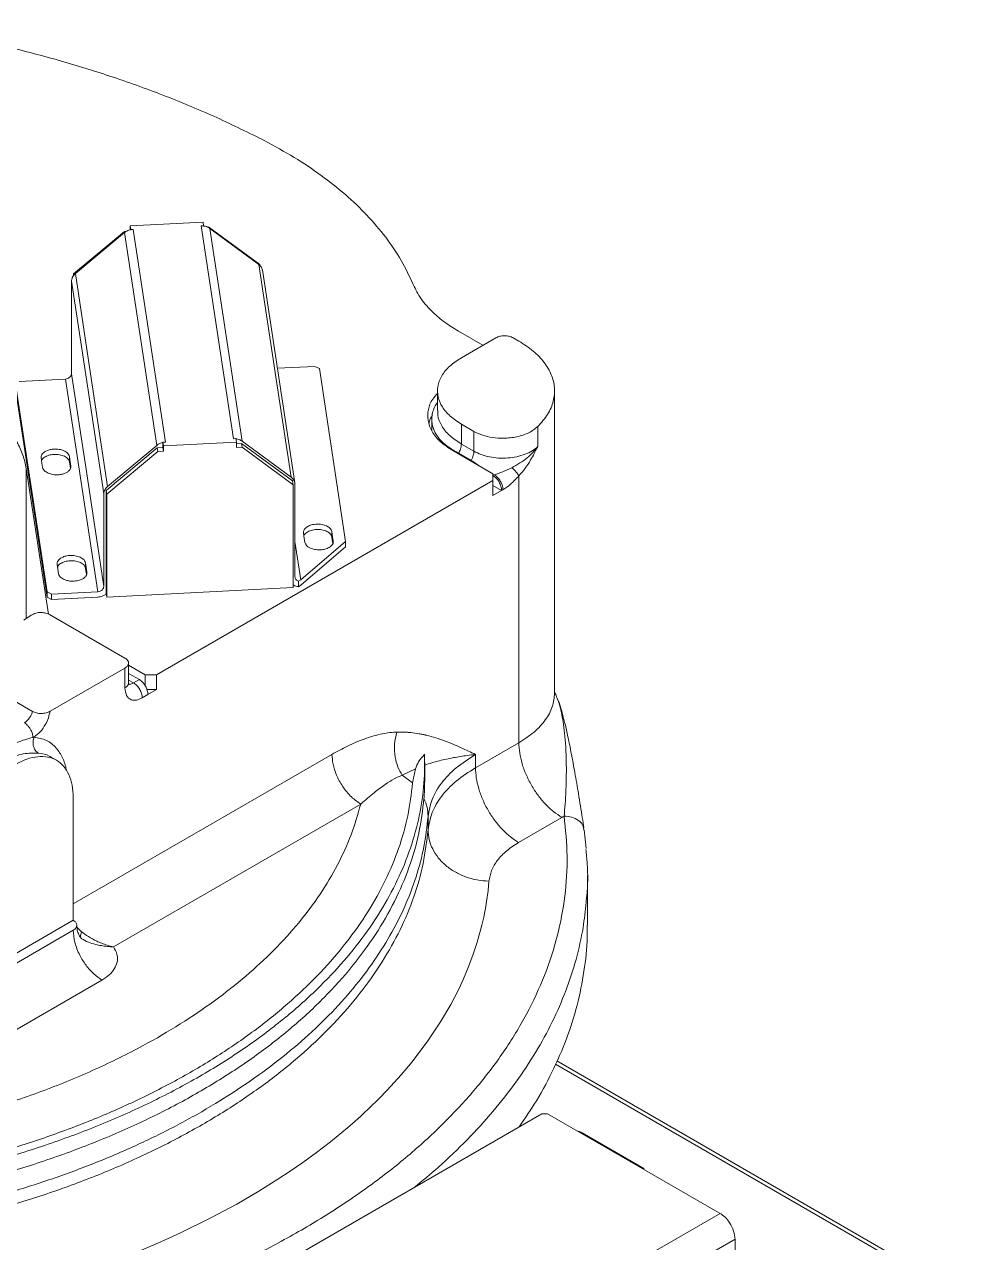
# Model space of a CAD drawing. Header units: millimetres. Extents: x 169 to 14583, y -399 to 10804.
# Drawn here: x 13430.5 to 13666.2, y 7036.6 to 7336.2 of the extents above; entities that cross this region are included whole.
import ezdxf

# ---------------------------------------------------------------- set-up
doc = ezdxf.new("R2010")
doc.units = ezdxf.units.MM
doc.header["$LTSCALE"] = 35

msp = doc.modelspace()

# ---------------------------------------------------------------- linework, layer by layer
at = {"color": 7, "linetype": 'Continuous', "lineweight": 18}
for p, q in [((13455.139, 7285.332), (13455.687, 7285.36)), ((13474.483, 7287.615), (13456.551, 7286.71)), ((13456.551, 7286.71), (13456.69, 7285.789)), ((13456.551, 7285.692), (13456.551, 7286.71)), ((13457.291, 7285.82), (13456.69, 7285.789)), ((13456.69, 7285.741), (13457.291, 7285.82)), ((13456.69, 7285.789), (13456.69, 7285.741)), ((13457.291, 7285.82), (13465.222, 7233.487)), ((13474.622, 7286.695), (13474.022, 7286.665)), ((13481.953, 7234.332), (13474.022, 7286.665)), ((13474.022, 7286.665), (13474.622, 7286.647)), ((13474.622, 7286.695), (13474.483, 7287.615)), ((13474.622, 7286.647), (13474.622, 7286.695)), ((13475.586, 7286.365), (13475.895, 7286.38)), ((13475.924, 7286.19), (13475.895, 7286.38)), ((13475.895, 7286.38), (13488.429, 7277.174)), ((13488.214, 7277.215), (13476.158, 7286.07)), ((13476.158, 7286.07), (13484.089, 7233.736)), ((13442.604, 7274.86), (13455.139, 7285.332)), ((13455.155, 7285.009), (13443.098, 7274.936)), ((13455.185, 7285.029), (13455.139, 7285.332)), ((13463.086, 7232.676), (13455.155, 7285.009)), ((13488.464, 7276.946), (13488.429, 7277.174)), ((13442.676, 7274.387), (13442.604, 7274.86)), ((13442.604, 7274.294), (13442.604, 7274.86)), ((13497.06, 7223.492), (13489.129, 7275.826)), ((13442.146, 7273.06), (13442.146, 7250.311)), ((13537.318, 7260.777), (13543.327, 7257.308)), ((13538.025, 7254.247), (13546.51, 7259.145)), ((13552.167, 7258.329), (13550.753, 7259.145)), ((13502.017, 7252.11), (13492.794, 7251.644)), ((13503.101, 7251.585), (13502.017, 7252.11)), ((13509.55, 7209.029), (13503.101, 7251.585)), ((13428.386, 7247.812), (13436.143, 7196.629)), ((13428.386, 7246.505), (13436.143, 7195.322)), ((13440.652, 7249.011), (13429.295, 7248.437)), ((13448.583, 7196.678), (13440.652, 7249.011)), ((13532.167, 7246.083), (13532.167, 7241.184)), ((13560.954, 7171.778), (13560.954, 7246.083)), ((13530.753, 7239.102), (13530.753, 7236.284)), ((13541.111, 7236.137), (13538.025, 7237.919)), ((13538.025, 7237.919), (13538.025, 7233.02)), ((13541.111, 7236.137), (13541.111, 7231.238)), ((13556.797, 7232.388), (13556.797, 7237.287)), ((13463.209, 7232.078), (13450.675, 7221.606)), ((13451.029, 7222.603), (13463.086, 7232.676)), ((13464.622, 7232.15), (13463.209, 7232.078)), ((13463.209, 7232.078), (13463.349, 7231.158)), ((13464.622, 7233.456), (13465.222, 7233.487)), ((13464.622, 7233.456), (13464.761, 7232.536)), ((13464.622, 7233.408), (13464.622, 7233.456)), ((13464.622, 7233.408), (13464.622, 7232.15)), ((13464.622, 7232.15), (13464.761, 7231.23)), ((13464.761, 7232.536), (13482.693, 7233.442)), ((13464.761, 7232.536), (13464.761, 7231.23)), ((13481.953, 7234.332), (13482.553, 7234.362)), ((13482.693, 7233.442), (13482.553, 7234.362)), ((13482.693, 7232.135), (13482.693, 7233.442)), ((13483.965, 7233.127), (13482.693, 7233.062)), ((13484.105, 7232.207), (13482.693, 7232.135)), ((13496.5, 7223.921), (13483.965, 7233.127)), ((13483.965, 7233.127), (13484.105, 7232.207)), ((13484.089, 7233.736), (13496.145, 7224.881)), ((13496.639, 7223), (13484.105, 7232.207)), ((13541.111, 7231.238), (13538.025, 7233.02)), ((13441.635, 7229.937), (13441.635, 7228.631)), ((13441.869, 7227.087), (13441.635, 7228.631)), ((13463.349, 7231.158), (13450.814, 7220.686)), ((13464.761, 7231.23), (13463.349, 7231.158)), ((13535.903, 7231.387), (13545.803, 7225.672)), ((13536.611, 7230.978), (13536.611, 7231.177)), ((13537.318, 7230.786), (13540.404, 7229.004)), ((13436.452, 7191.183), (13431.027, 7226.975)), ((13431.027, 7226.975), (13431.027, 7190.08)), ((13545.803, 7225.672), (13545.803, 7224.039)), ((13546.141, 7225.459), (13545.803, 7225.493)), ((13545.803, 7225.263), (13546.141, 7225.459)), ((13545.803, 7224.039), (13463.071, 7176.279)), ((13496.5, 7223.921), (13496.639, 7223)), ((13496.639, 7197.688), (13496.639, 7223)), ((13497.098, 7223.101), (13497.098, 7200.353)), ((13545.803, 7224.039), (13545.803, 7220.364)), ((13545.803, 7222.814), (13547.924, 7221.589)), ((13552.167, 7225.196), (13552.167, 7159.532)), ((13450.077, 7197.978), (13450.077, 7220.726)), ((13450.675, 7221.606), (13450.675, 7196.293)), ((13450.675, 7221.606), (13450.814, 7220.686)), ((13450.814, 7220.686), (13450.814, 7195.373)), ((13545.803, 7220.364), (13547.924, 7221.589)), ((13547.924, 7221.589), (13548.263, 7221.784)), ((13506.169, 7211.466), (13506.169, 7210.159)), ((13498.528, 7199.628), (13497.098, 7209.063)), ((13498.528, 7199.628), (13509.55, 7209.029)), ((13498.528, 7198.322), (13509.55, 7207.722)), ((13506.272, 7209.483), (13506.169, 7210.159)), ((13506.418, 7208.516), (13506.272, 7209.483)), ((13509.55, 7207.722), (13509.55, 7209.029)), ((13438.627, 7203.418), (13438.976, 7201.118)), ((13445.949, 7201.47), (13445.601, 7203.771)), ((13445.601, 7203.771), (13445.601, 7202.464)), ((13445.7, 7201.809), (13445.601, 7202.464)), ((13445.822, 7201.004), (13445.7, 7201.809)), ((13497.994, 7199.275), (13498.528, 7199.628)), ((13497.994, 7197.915), (13497.994, 7199.275)), ((13436.143, 7196.629), (13437.226, 7196.104)), ((13436.143, 7195.322), (13436.143, 7196.629)), ((13437.226, 7196.104), (13448.583, 7196.678)), ((13437.226, 7194.798), (13437.226, 7196.104)), ((13450.675, 7196.293), (13450.814, 7195.373)), ((13450.814, 7195.373), (13496.639, 7197.688)), ((13498.528, 7198.322), (13497.994, 7197.915)), ((13436.143, 7195.322), (13437.226, 7194.798)), ((13437.226, 7194.798), (13448.583, 7195.371)), ((13432.241, 7190.885), (13430.435, 7189.687)), ((13436.755, 7191.064), (13455.293, 7180.362)), ((13436.849, 7167.265), (13455.293, 7177.913)), ((13455.293, 7177.913), (13455.293, 7173.014)), ((13456.172, 7174.238), (13456.172, 7179.137)), ((13460.243, 7176.279), (13456.172, 7178.629)), ((13458.829, 7175.054), (13456.172, 7176.588)), ((13457.415, 7174.238), (13456.172, 7174.955)), ((13457.415, 7174.238), (13458.829, 7175.054)), ((13463.071, 7176.279), (13460.243, 7176.279)), ((13460.243, 7176.279), (13460.243, 7173.586)), ((13463.071, 7176.279), (13463.071, 7172.605)), ((13432.545, 7167.23), (13424.8, 7171.7)), ((13463.071, 7172.605), (13460.703, 7172.605)), ((13460.95, 7171.38), (13463.071, 7172.605)), ((13459.536, 7170.564), (13460.95, 7171.38)), ((13432.913, 7160.919), (13432.665, 7160.85)), ((13432.913, 7160.919), (13432.919, 7160.914)), ((13552.167, 7159.532), (13541.503, 7153.376)), ((13506.205, 7156.678), (13442.565, 7119.94)), ((13541.503, 7153.376), (13541.503, 7156.642)), ((13438.422, 7155.227), (13437.008, 7156.043)), ((13529.035, 7152.761), (13529.035, 7154.635)), ((13526.713, 7153.125), (13523.484, 7151.562)), ((13523.484, 7151.562), (13526.015, 7149.652)), ((13526.713, 7153.125), (13526.015, 7149.652)), ((13442.565, 7115.858), (13442.565, 7146.07)), ((13513.276, 7144.431), (13452.465, 7109.325)), ((13529.831, 7138.118), (13529.831, 7141.384)), ((13562.774, 7141.16), (13552.11, 7135.004)), ((13568.167, 7138.066), (13568.047, 7138.553)), ((13568.745, 7133.546), (13568.245, 7138.082)), ((13569.035, 7114.625), (13569.035, 7126.873)), ((13442.565, 7115.858), (13350.642, 7062.791)), ((13371.582, 7072.43), (13442.565, 7113.408)), ((13444.586, 7113.059), (13443.495, 7114.115)), ((13378.653, 7060.183), (13449.636, 7101.161)), ((13561.192, 7080.428), (13664.738, 7020.652)), ((13666.238, 7020.801), (13561.534, 7081.245)), ((13431.959, 6995.597), (13557.824, 7068.258)), ((13557.824, 7068.258), (13559.238, 7068.258)), ((13601.664, 7043.765), (13559.238, 7068.258)), ((13582.926, 7054.821), (13567.723, 7063.598)), ((13582.926, 7054.821), (13582.72, 7054.702)), ((13582.926, 7054.583), (13582.926, 7054.821)), ((13605.341, 6989.221), (13605.341, 7037.397))]:
    msp.add_line(p, q, dxfattribs=at)
at = {"color": 7, "linetype": 'Continuous', "lineweight": 18, "flags": 128}
for points in [[(13488.214, 7277.215), (13492.656, 7247.908), (13496.145, 7224.881)], [(13451.029, 7222.603), (13446.588, 7251.909), (13443.098, 7274.936)], [(13450.077, 7220.726), (13445.636, 7250.033), (13442.146, 7273.06)], [(13450.077, 7197.978), (13445.636, 7227.285), (13442.146, 7250.311)], [(13434.662, 7229.585), (13434.857, 7228.297), (13435.01, 7227.285)], [(13441.635, 7229.937), (13441.83, 7228.649), (13441.984, 7227.637)], [(13499.196, 7211.114), (13499.391, 7209.825), (13499.545, 7208.813)], [(13506.169, 7211.466), (13506.365, 7210.177), (13506.518, 7209.165)], [(13458.205, 7034.252), (13464.135, 7036.761), (13468.973, 7038.955), (13476.447, 7042.625), (13482.781, 7046.031), (13488.253, 7049.218), (13492.926, 7052.139), (13495.908, 7054.11), (13499.066, 7056.296), (13502.377, 7058.708), (13505.814, 7061.354), (13509.988, 7064.789), (13511.918, 7066.469), (13513.203, 7067.623), (13513.876, 7068.239), (13515.457, 7069.722), (13517.811, 7072.026), (13519.801, 7074.072), (13523.217, 7077.831), (13525.893, 7081.029), (13529.812, 7086.222), (13532.909, 7090.888), (13535.398, 7095.139), (13537.372, 7098.949), (13538.55, 7101.475), (13539.722, 7104.24), (13540.86, 7107.247), (13541.933, 7110.495), (13543.068, 7114.64), (13543.522, 7116.639), (13543.798, 7118.001), (13543.933, 7118.726), (13544.224, 7120.459), (13544.585, 7123.125), (13544.814, 7125.468), (13544.814, 7125.468)], [(13474.385, 6970.289), (13545.662, 7011.436), (13601.664, 7043.765)], [(13478.062, 6963.92), (13549.339, 7005.067), (13605.341, 7037.397)]]:
    msp.add_lwpolyline(points, dxfattribs=at)
at = {"color": 7, "linetype": 'Continuous', "lineweight": 18}
for points, knots in [([(13398.281, 7336.249), (13402.985, 7335.462), (13412.393, 7333.889), (13426.127, 7330.858), (13439.508, 7327.352), (13452.665, 7323.276), (13465.505, 7318.621), (13478.002, 7313.421), (13485.773, 7309.553), (13489.658, 7307.619)], [0, 0, 0, 0, 0.1400011, 0.2800022, 0.4200032, 0.5600043, 0.7066695, 0.8533348, 1, 1, 1, 1]), ([(13489.658, 7307.619), (13492.118, 7306.28), (13497.037, 7303.603), (13503.639, 7299.15), (13509.609, 7294.416), (13514.942, 7289.322), (13519.551, 7283.897), (13523.433, 7278.18), (13525.264, 7274.23), (13526.179, 7272.255)], [0, 0, 0, 0, 0.1400018, 0.2800036, 0.4200054, 0.5600071, 0.7066714, 0.8533357, 1, 1, 1, 1]), ([(13456.69, 7285.741), (13456.372, 7285.651), (13455.804, 7285.49), (13455.353, 7285.156), (13455.155, 7285.009)], [0, 0, 0, 0, 0.5596016, 1, 1, 1, 1]), ([(13476.158, 7286.07), (13475.901, 7286.228), (13475.442, 7286.51), (13474.873, 7286.605), (13474.622, 7286.647)], [0, 0, 0, 0, 0.5596016, 1, 1, 1, 1]), ([(13489.06, 7275.809), (13489.017, 7276.058), (13488.923, 7276.606), (13488.464, 7277), (13488.214, 7277.215)], [0, 0, 0, 0, 0.4543135, 1, 1, 1, 1]), ([(13443.098, 7274.936), (13442.797, 7274.62), (13442.258, 7274.056), (13442.18, 7273.365), (13442.146, 7273.06)], [0, 0, 0, 0, 0.5591953, 1, 1, 1, 1]), ([(13526.179, 7272.255), (13526.775, 7271.059), (13527.967, 7268.666), (13530.737, 7265.574), (13533.851, 7262.922), (13536.162, 7261.492), (13537.318, 7260.777)], [0, 0, 0, 0, 0.2799535, 0.559907, 0.7799535, 1, 1, 1, 1]), ([(13550.753, 7259.145), (13550.442, 7259.287), (13549.822, 7259.569), (13548.632, 7259.694), (13547.441, 7259.57), (13546.821, 7259.287), (13546.51, 7259.145)], [0, 0, 0, 0, 0.24998, 0.4999797, 0.7497887, 1, 1, 1, 1]), ([(13552.167, 7258.329), (13553.402, 7257.536), (13555.872, 7255.949), (13558.539, 7253.121), (13560.319, 7250.086), (13561.105, 7246.854), (13560.808, 7243.55), (13559.462, 7240.267), (13557.685, 7238.28), (13556.797, 7237.287)], [0, 0, 0, 0, 0.1400085, 0.2800171, 0.4200256, 0.5600341, 0.7066894, 0.8533447, 1, 1, 1, 1]), ([(13538.025, 7237.919), (13537.054, 7238.555), (13535.113, 7239.829), (13533.205, 7242.145), (13532.162, 7244.623), (13532.092, 7247.22), (13533.052, 7249.793), (13534.984, 7252.241), (13537.011, 7253.578), (13538.025, 7254.247)], [0, 0, 0, 0, 0.1400121, 0.2800242, 0.4200363, 0.5600485, 0.706699, 0.8533495, 1, 1, 1, 1]), ([(13442.146, 7250.311), (13442.118, 7250.13), (13442.061, 7249.768), (13441.661, 7249.345), (13441.169, 7249.08), (13440.824, 7249.034), (13440.652, 7249.011)], [0, 0, 0, 0, 0.27961895, 0.55923791, 0.77961896, 1, 1, 1, 1]), ([(13532.167, 7245.447), (13531.747, 7244.993), (13530.603, 7243.755), (13529.776, 7241.483), (13529.666, 7238.767), (13530.684, 7236.063), (13532.711, 7233.494), (13534.839, 7232.089), (13535.903, 7231.387)], [0, 0, 0, 0, 0.101103, 0.2759095, 0.450716, 0.6338107, 0.8169053, 1, 1, 1, 1]), ([(13532.167, 7243.365), (13531.779, 7242.708), (13530.956, 7241.317), (13530.63, 7239.096), (13531.005, 7236.832), (13532.172, 7234.693), (13534.004, 7232.741), (13535.744, 7231.697), (13536.611, 7231.177)], [0, 0, 0, 0, 0.152272, 0.3225326, 0.4927932, 0.6626855, 0.831859, 1, 1, 1, 1]), ([(13532.285, 7241.183), (13532.257, 7240.82), (13532.162, 7239.572), (13533.09, 7237.473), (13534.975, 7235.026), (13537.008, 7233.688), (13538.025, 7233.02)], [0, 0, 0, 0, 0.119986, 0.413324, 0.706662, 1, 1, 1, 1]), ([(13431.027, 7226.975), (13430.794, 7228.087), (13430.327, 7230.312), (13428.883, 7233.325), (13427.127, 7236.024), (13425.728, 7237.587), (13425.029, 7238.369)], [0, 0, 0, 0, 0.2799734, 0.5599468, 0.7799734, 1, 1, 1, 1]), ([(13530.912, 7240.057), (13530.596, 7239.59), (13530.185, 7238.981), (13530.099, 7238.334), (13530.08, 7238.183)], [0, 0, 0, 0, 0.76659357, 1, 1, 1, 1]), ([(13556.797, 7237.287), (13556.123, 7236.756), (13554.777, 7235.694), (13551.737, 7234.71), (13548.594, 7234.359), (13545.679, 7234.563), (13543.149, 7235.13), (13541.791, 7235.801), (13541.111, 7236.137)], [0, 0, 0, 0, 0.1865147, 0.3730294, 0.5595441, 0.7063627, 0.8531814, 1, 1, 1, 1]), ([(13439.956, 7231.491), (13439.582, 7231.593), (13438.833, 7231.797), (13437.658, 7231.792), (13436.631, 7231.618), (13436.109, 7231.395), (13435.848, 7231.284)], [0, 0, 0, 0, 0.2797551, 0.5595102, 0.7797551, 1, 1, 1, 1]), ([(13441.635, 7229.937), (13441.584, 7230.112), (13441.482, 7230.462), (13440.966, 7231.036), (13440.339, 7231.319), (13439.956, 7231.491)], [0, 0, 0, 0, 0.2805243, 0.5610487, 1, 1, 1, 1]), ([(13463.086, 7232.676), (13463.343, 7232.859), (13463.801, 7233.188), (13464.371, 7233.341), (13464.622, 7233.408)], [0, 0, 0, 0, 0.5596016, 1, 1, 1, 1]), ([(13482.553, 7234.314), (13482.871, 7234.255), (13483.44, 7234.152), (13483.891, 7233.863), (13484.089, 7233.736)], [0, 0, 0, 0, 0.55960164, 1, 1, 1, 1]), ([(13538.025, 7233.02), (13537.983, 7232.606), (13537.907, 7231.865), (13537.498, 7231.116), (13537.318, 7230.786)], [0, 0, 0, 0, 0.5591257, 1, 1, 1, 1]), ([(13550.441, 7227.197), (13551.788, 7227.957), (13554.33, 7229.393), (13556.008, 7231.43), (13556.797, 7232.388)], [0, 0, 0, 0, 0.529692, 1, 1, 1, 1]), ([(13552.167, 7225.196), (13552.703, 7225.812), (13553.761, 7227.026), (13555.33, 7229.441), (13556.244, 7231.276), (13556.797, 7232.388)], [0, 0, 0, 0, 0.2886174, 0.5692837, 1, 1, 1, 1]), ([(13435.848, 7231.284), (13435.633, 7231.157), (13435.203, 7230.903), (13434.704, 7230.324), (13434.678, 7229.865), (13434.662, 7229.585)], [0, 0, 0, 0, 0.2805243, 0.5610487, 1, 1, 1, 1]), ([(13441.635, 7228.631), (13441.541, 7228.891), (13441.354, 7229.412), (13440.452, 7230.044), (13439.228, 7230.429), (13437.836, 7230.521), (13436.487, 7230.291), (13435.416, 7229.787), (13434.803, 7229.222), (13434.763, 7228.851), (13434.751, 7228.743)], [0, 0, 0, 0, 0.134999, 0.2700072, 0.4050083, 0.5400166, 0.6750177, 0.810026, 0.9449459, 1, 1, 1, 1]), ([(13536.611, 7231.177), (13536.743, 7231.106), (13536.978, 7230.98), (13537.214, 7230.845), (13537.318, 7230.786)], [0, 0, 0, 0, 0.5612887, 1, 1, 1, 1]), ([(13540.404, 7229.004), (13540.628, 7229.429), (13541.027, 7230.189), (13541.085, 7230.917), (13541.111, 7231.238)], [0, 0, 0, 0, 0.5591257, 1, 1, 1, 1]), ([(13540.404, 7229.004), (13540.882, 7228.704), (13541.526, 7228.299), (13542.161, 7227.807), (13542.325, 7227.679)], [0, 0, 0, 0, 0.7414979, 1, 1, 1, 1]), ([(13435.01, 7227.285), (13435.061, 7227.11), (13435.163, 7226.76), (13435.68, 7226.186), (13436.307, 7225.903), (13436.689, 7225.731)], [0, 0, 0, 0, 0.28052435, 0.56104869, 1, 1, 1, 1]), ([(13436.689, 7225.731), (13437.064, 7225.629), (13437.813, 7225.425), (13438.988, 7225.43), (13440.015, 7225.604), (13440.537, 7225.827), (13440.798, 7225.938)], [0, 0, 0, 0, 0.2797551, 0.5595102, 0.7797551, 1, 1, 1, 1]), ([(13440.798, 7225.938), (13441.013, 7226.065), (13441.443, 7226.319), (13441.942, 7226.898), (13441.968, 7227.357), (13441.984, 7227.637)], [0, 0, 0, 0, 0.2805243, 0.5610487, 1, 1, 1, 1]), ([(13546.141, 7225.459), (13546.828, 7225.683), (13548.284, 7226.158), (13549.696, 7226.838), (13550.441, 7227.197)], [0, 0, 0, 0, 0.4722832, 1, 1, 1, 1]), ([(13548.263, 7221.784), (13548.223, 7222.167), (13548.143, 7222.932), (13547.574, 7224.065), (13546.875, 7224.949), (13546.386, 7225.289), (13546.141, 7225.459)], [0, 0, 0, 0, 0.279619, 0.5592379, 0.779619, 1, 1, 1, 1]), ([(13550.441, 7227.197), (13550.646, 7227.012), (13551.063, 7226.635), (13551.716, 7225.918), (13551.997, 7225.468), (13552.167, 7225.196)], [0, 0, 0, 0, 0.27683978, 0.56243293, 1, 1, 1, 1]), ([(13450.077, 7220.726), (13450.134, 7221.115), (13450.234, 7221.811), (13450.786, 7222.36), (13451.029, 7222.603)], [0, 0, 0, 0, 0.55919527, 1, 1, 1, 1]), ([(13496.145, 7224.881), (13496.447, 7224.596), (13496.985, 7224.086), (13497.063, 7223.403), (13497.098, 7223.101)], [0, 0, 0, 0, 0.5591953, 1, 1, 1, 1]), ([(13547.924, 7221.589), (13547.892, 7221.929), (13547.826, 7222.608), (13547.339, 7223.701), (13546.636, 7224.669), (13546.08, 7225.065), (13545.803, 7225.263)], [0, 0, 0, 0, 0.2502322, 0.5000223, 0.7500215, 1, 1, 1, 1]), ([(13548.263, 7221.784), (13548.57, 7221.977), (13549.207, 7222.375), (13550.14, 7223.142), (13551.14, 7224.079), (13551.797, 7224.793), (13552.167, 7225.196)], [0, 0, 0, 0, 0.2271883, 0.4702593, 0.7012122, 1, 1, 1, 1]), ([(13499.787, 7212.424), (13499.571, 7212.194), (13499.185, 7211.783), (13499.193, 7211.318), (13499.196, 7211.114)], [0, 0, 0, 0, 0.5594233, 1, 1, 1, 1]), ([(13506.169, 7210.159), (13506.076, 7210.42), (13505.888, 7210.94), (13504.986, 7211.572), (13503.762, 7211.957), (13502.371, 7212.05), (13501.022, 7211.82), (13499.951, 7211.315), (13499.338, 7210.75), (13499.297, 7210.379), (13499.286, 7210.271)], [0, 0, 0, 0, 0.134999, 0.2700072, 0.4050083, 0.5400166, 0.6750177, 0.810026, 0.9449459, 1, 1, 1, 1]), ([(13504.838, 7212.882), (13504.372, 7213.039), (13503.439, 7213.355), (13501.889, 7213.311), (13500.606, 7212.984), (13500.06, 7212.611), (13499.787, 7212.424)], [0, 0, 0, 0, 0.2795856, 0.5591712, 0.7795856, 1, 1, 1, 1]), ([(13506.169, 7211.466), (13506.056, 7211.774), (13505.854, 7212.327), (13505.149, 7212.712), (13504.838, 7212.882)], [0, 0, 0, 0, 0.5591687, 1, 1, 1, 1]), ([(13499.545, 7208.813), (13499.614, 7208.599), (13499.752, 7208.17), (13500.499, 7207.495), (13501.37, 7207.235), (13501.901, 7207.077)], [0, 0, 0, 0, 0.2807906, 0.5615811, 1, 1, 1, 1]), ([(13504.192, 7207.083), (13504.584, 7207.191), (13505.367, 7207.407), (13506.12, 7207.971), (13506.521, 7208.576), (13506.519, 7208.969), (13506.518, 7209.165)], [0, 0, 0, 0, 0.2797311, 0.5594623, 0.7797311, 1, 1, 1, 1]), ([(13439.439, 7204.898), (13439.149, 7204.645), (13438.632, 7204.194), (13438.629, 7203.656), (13438.627, 7203.418)], [0, 0, 0, 0, 0.5592326, 1, 1, 1, 1]), ([(13444.007, 7205.294), (13443.581, 7205.414), (13442.728, 7205.655), (13441.377, 7205.61), (13440.234, 7205.35), (13439.704, 7205.048), (13439.439, 7204.898)], [0, 0, 0, 0, 0.2796793, 0.5593586, 0.7796793, 1, 1, 1, 1]), ([(13445.601, 7203.771), (13445.465, 7204.114), (13445.223, 7204.729), (13444.379, 7205.121), (13444.007, 7205.294)], [0, 0, 0, 0, 0.5589714, 1, 1, 1, 1]), ([(13501.901, 7207.077), (13502.331, 7207.018), (13503.099, 7206.914), (13503.858, 7207.031), (13504.192, 7207.083)], [0, 0, 0, 0, 0.559451, 1, 1, 1, 1]), ([(13445.601, 7202.464), (13445.507, 7202.724), (13445.319, 7203.245), (13444.417, 7203.877), (13443.194, 7204.262), (13441.802, 7204.355), (13440.453, 7204.124), (13439.382, 7203.62), (13438.769, 7203.055), (13438.729, 7202.684), (13438.717, 7202.576)], [0, 0, 0, 0, 0.134999, 0.2700072, 0.4050083, 0.5400166, 0.6750177, 0.810026, 0.9449459, 1, 1, 1, 1]), ([(13444.294, 7199.572), (13444.583, 7199.698), (13445.163, 7199.948), (13445.867, 7200.599), (13445.918, 7201.14), (13445.949, 7201.47)], [0, 0, 0, 0, 0.280727, 0.5614541, 1, 1, 1, 1]), ([(13438.976, 7201.118), (13439.029, 7200.937), (13439.136, 7200.575), (13439.685, 7199.985), (13440.348, 7199.703), (13440.753, 7199.531)], [0, 0, 0, 0, 0.2805611, 0.5611221, 1, 1, 1, 1]), ([(13440.753, 7199.531), (13441.069, 7199.449), (13441.702, 7199.286), (13442.969, 7199.236), (13443.792, 7199.445), (13444.294, 7199.572)], [0, 0, 0, 0, 0.2806672, 0.5613344, 1, 1, 1, 1]), ([(13497.994, 7199.275), (13497.868, 7199.325), (13497.614, 7199.424), (13497.333, 7199.688), (13497.134, 7200), (13497.11, 7200.236), (13497.098, 7200.353)], [0, 0, 0, 0, 0.2467512, 0.4989579, 0.7519738, 1, 1, 1, 1]), ([(13448.583, 7196.678), (13448.802, 7196.712), (13449.241, 7196.78), (13449.732, 7197.133), (13450.025, 7197.552), (13450.06, 7197.836), (13450.077, 7197.978)], [0, 0, 0, 0, 0.279619, 0.5592379, 0.779619, 1, 1, 1, 1]), ([(13448.583, 7195.371), (13448.794, 7195.392), (13449.219, 7195.434), (13449.827, 7195.636), (13450.334, 7195.88), (13450.591, 7196.093), (13450.693, 7196.177)], [0, 0, 0, 0, 0.27111106, 0.54531808, 0.82039697, 1, 1, 1, 1]), ([(13496.639, 7198.409), (13496.782, 7198.313), (13497.169, 7198.051), (13497.674, 7197.968), (13497.994, 7197.915)], [0, 0, 0, 0, 0.367083, 1, 1, 1, 1]), ([(13432.241, 7190.885), (13432.584, 7191.082), (13433.269, 7191.476), (13434.638, 7191.62), (13435.869, 7191.474), (13436.459, 7191.201), (13436.755, 7191.064)], [0, 0, 0, 0, 0.279549, 0.5590981, 0.779549, 1, 1, 1, 1]), ([(13455.293, 7177.913), (13455.538, 7178.092), (13456.027, 7178.45), (13456.244, 7179.137), (13456.028, 7179.825), (13455.538, 7180.183), (13455.293, 7180.362)], [0, 0, 0, 0, 0.24998, 0.4999797, 0.7497887, 1, 1, 1, 1]), ([(13563.294, 7141.466), (13563.631, 7138.186), (13564.305, 7131.627), (13563.669, 7121.768), (13561.831, 7111.966), (13558.676, 7102.274), (13554.259, 7092.749), (13548.602, 7083.445), (13541.921, 7074.668), (13534.371, 7066.439), (13526.099, 7058.765), (13516.918, 7051.444), (13506.872, 7044.512), (13496.014, 7038.001), (13484.046, 7031.758), (13470.94, 7025.87), (13456.702, 7020.422), (13441.789, 7015.614), (13426.282, 7011.478), (13410.276, 7008.035), (13393.864, 7005.303), (13377.601, 7003.358), (13361.61, 7002.14), (13345.983, 7001.583), (13330.328, 7001.659), (13314.72, 7002.367), (13299.235, 7003.7), (13283.486, 7005.712), (13267.577, 7008.464), (13251.635, 7012.004), (13236.203, 7016.232), (13221.377, 7021.13), (13207.239, 7026.663), (13193.87, 7032.801), (13181.699, 7039.324), (13170.71, 7046.14), (13160.867, 7053.169), (13151.899, 7060.577), (13143.851, 7068.33), (13136.757, 7076.387), (13130.468, 7084.962), (13125.132, 7094.041), (13120.888, 7103.592), (13117.912, 7113.302), (13116.231, 7123.115), (13115.847, 7132.974), (13116.763, 7142.82), (13118.909, 7152.328), (13122.184, 7161.443), (13126.083, 7169.676), (13129.414, 7174.845), (13130.926, 7177.192)], [0, 0, 0, 0, 0.0212331, 0.0424662, 0.0636993, 0.0849324, 0.1061656, 0.1273986, 0.1486317, 0.1680962, 0.1875606, 0.207025, 0.2264894, 0.2459539, 0.2654183, 0.2866514, 0.3078846, 0.3291177, 0.3503507, 0.3715839, 0.392817, 0.41405, 0.4335145, 0.452979, 0.4724434, 0.4919078, 0.5113723, 0.5308367, 0.5520697, 0.5733029, 0.594536, 0.6157691, 0.6370022, 0.6582353, 0.6794684, 0.6989329, 0.7183973, 0.7378617, 0.7573261, 0.7767906, 0.796255, 0.8174881, 0.8387212, 0.8599543, 0.8811874, 0.9024206, 0.9236536, 0.9448867, 0.9643512, 0.9838156, 1, 1, 1, 1]), ([(13458.829, 7175.054), (13459.107, 7174.856), (13459.662, 7174.46), (13460.365, 7173.491), (13460.852, 7172.398), (13460.917, 7171.719), (13460.95, 7171.38)], [0, 0, 0, 0, 0.2502322, 0.5000223, 0.7500215, 1, 1, 1, 1]), ([(13455.293, 7173.014), (13455.577, 7173.216), (13456.085, 7173.577), (13456.112, 7174.039), (13456.124, 7174.242)], [0, 0, 0, 0, 0.5595117, 1, 1, 1, 1]), ([(13455.293, 7173.014), (13455.375, 7172.343), (13455.539, 7171.003), (13456.668, 7170.039), (13458.07, 7169.896), (13459.047, 7170.341), (13459.536, 7170.564)], [0, 0, 0, 0, 0.2796532, 0.5592116, 0.779632, 1, 1, 1, 1]), ([(13456.215, 7173.812), (13456.219, 7173.804), (13456.236, 7173.774), (13456.178, 7173.942), (13456.173, 7174.169), (13456.172, 7174.238)], [0, 0, 0, 0, 0.1813185, 0.7508211, 1, 1, 1, 1]), ([(13456.186, 7174.009), (13456.351, 7173.976), (13456.721, 7173.902), (13457.167, 7174.118), (13457.415, 7174.238)], [0, 0, 0, 0, 0.4461385, 1, 1, 1, 1]), ([(13560.954, 7171.887), (13561.049, 7171.725), (13561.323, 7171.258), (13561.536, 7170.634), (13561.675, 7170.225)], [0, 0, 0, 0, 0.3453725, 1, 1, 1, 1]), ([(13561.675, 7170.225), (13561.773, 7169.979), (13562.16, 7169.01), (13562.618, 7167.113), (13563.101, 7164.544), (13563.459, 7161.742), (13563.721, 7158.489), (13563.849, 7155.034), (13563.861, 7151.414), (13563.76, 7147.842), (13563.572, 7144.381), (13563.386, 7142.433), (13563.294, 7141.466)], [0, 0, 0, 0, 0.0320373, 0.1261253, 0.2020969, 0.2949792, 0.3992409, 0.5137465, 0.6258685, 0.7522723, 0.8770673, 1, 1, 1, 1]), ([(13568.139, 7138.572), (13568.02, 7139.397), (13567.779, 7141.063), (13567.331, 7143.948), (13566.738, 7147.608), (13565.998, 7151.919), (13565.128, 7156.645), (13564.312, 7160.725), (13563.57, 7164.071), (13562.944, 7166.549), (13562.444, 7168.236), (13562.106, 7169.28), (13561.898, 7169.804), (13561.821, 7169.999)], [0, 0, 0, 0, 0.1025904, 0.2072703, 0.3051181, 0.4641969, 0.6019436, 0.7190059, 0.816055, 0.8935324, 0.9430189, 0.9787717, 1, 1, 1, 1]), ([(13430.546, 7164.443), (13430.79, 7164.612), (13431.277, 7164.95), (13431.874, 7165.705), (13432.311, 7166.486), (13432.467, 7166.982), (13432.545, 7167.23)], [0, 0, 0, 0, 0.2797666, 0.5595331, 0.7797666, 1, 1, 1, 1]), ([(13436.849, 7167.265), (13436.552, 7167.125), (13436.091, 7166.907), (13435.31, 7166.766), (13434.488, 7166.715), (13433.462, 7166.812), (13432.846, 7167.092), (13432.545, 7167.23)], [0, 0, 0, 0, 0.2386422, 0.3707744, 0.510875, 0.7607018, 1, 1, 1, 1]), ([(13432.913, 7160.919), (13433.441, 7161.328), (13434.497, 7162.146), (13435.719, 7163.906), (13436.53, 7165.673), (13436.743, 7166.734), (13436.849, 7167.265)], [0, 0, 0, 0, 0.2797394, 0.5594274, 0.7797279, 1, 1, 1, 1]), ([(13430.545, 7164.442), (13430.545, 7164.442), (13430.546, 7164.442), (13430.546, 7164.443), (13430.546, 7164.443)], [0, 0, 0, 0, 0.56, 1, 1, 1, 1]), ([(13430.547, 7164.44), (13430.547, 7164.441), (13430.546, 7164.441), (13430.545, 7164.442), (13430.545, 7164.442)], [0, 0, 0, 0, 0.56, 1, 1, 1, 1]), ([(13430.547, 7164.44), (13430.547, 7164.441), (13430.546, 7164.441), (13430.546, 7164.442), (13430.546, 7164.442)], [0, 0, 0, 0, 0.5964163, 1, 1, 1, 1]), ([(13431.251, 7163.895), (13431.122, 7164.013), (13430.892, 7164.226), (13430.653, 7164.375), (13430.547, 7164.44)], [0, 0, 0, 0, 0.5598591, 1, 1, 1, 1]), ([(13432.665, 7160.85), (13432.634, 7161.141), (13432.572, 7161.723), (13432.215, 7162.591), (13431.764, 7163.336), (13431.422, 7163.708), (13431.251, 7163.895)], [0, 0, 0, 0, 0.2797785, 0.5595571, 0.7797785, 1, 1, 1, 1]), ([(13432.664, 7160.85), (13431.335, 7160.485), (13428.659, 7159.751), (13425.961, 7158.364), (13424.604, 7157.666)], [0, 0, 0, 0, 0.4968367, 1, 1, 1, 1]), ([(13433.993, 7156.954), (13433.711, 7157.176), (13433.124, 7157.637), (13432.695, 7158.788), (13432.633, 7159.947), (13432.826, 7160.6), (13432.919, 7160.914)], [0, 0, 0, 0, 0.2701894, 0.5623386, 0.7896762, 1, 1, 1, 1]), ([(13440.847, 7152.691), (13440.843, 7152.735), (13440.737, 7153.945), (13439.96, 7155.892), (13438.406, 7158.461), (13436.067, 7160.321), (13433.968, 7160.716), (13432.919, 7160.914)], [0, 0, 0, 0, 0.008682, 0.2362885, 0.4638662, 0.7319397, 1, 1, 1, 1]), ([(13522.172, 7162.162), (13521.597, 7162.13), (13520.414, 7162.062), (13518.508, 7161.738), (13516.399, 7161.221), (13513.562, 7160.29), (13510.131, 7158.843), (13507.481, 7157.382), (13506.205, 7156.678)], [0, 0, 0, 0, 0.1151395, 0.2370251, 0.3689523, 0.5158979, 0.7668914, 1, 1, 1, 1]), ([(13522.172, 7162.162), (13521.923, 7161.177), (13521.415, 7159.167), (13521.618, 7156.154), (13522.327, 7153.543), (13523.104, 7152.214), (13523.484, 7151.562)], [0, 0, 0, 0, 0.275015, 0.5612206, 0.7849848, 1, 1, 1, 1]), ([(13541.503, 7156.642), (13540.331, 7157.201), (13537.871, 7158.375), (13533.914, 7160.07), (13531.003, 7161.002), (13529.401, 7161.385), (13529.324, 7161.403), (13529.189, 7161.434), (13528.918, 7161.496), (13528.371, 7161.614), (13527.254, 7161.828), (13525.907, 7162.017), (13524.484, 7162.133), (13523.34, 7162.18), (13522.561, 7162.168), (13522.172, 7162.162)], [0, 0, 0, 0, 0.1965843, 0.4125639, 0.6497433, 0.6526497, 0.6555578, 0.6613791, 0.6730417, 0.6964482, 0.7435895, 0.8392093, 0.8927908, 0.9463883, 1, 1, 1, 1]), ([(13529.001, 7156.716), (13528.99, 7154.017), (13528.968, 7148.619), (13527.617, 7140.553), (13525.308, 7132.565), (13521.961, 7124.699), (13517.618, 7116.997), (13512.297, 7109.502), (13505.82, 7102.014), (13498.11, 7094.607), (13489.108, 7087.368), (13479.114, 7080.577), (13468.194, 7074.278), (13456.42, 7068.515), (13443.873, 7063.325), (13430.634, 7058.742), (13416.792, 7054.798), (13402.439, 7051.518), (13387.759, 7048.941), (13372.856, 7047.064), (13357.833, 7045.903), (13342.691, 7045.39), (13332.599, 7045.641), (13327.553, 7045.766)], [0, 0, 0, 0, 0.0448014, 0.0896028, 0.1344042, 0.1792056, 0.224007, 0.2688084, 0.3136098, 0.3628889, 0.4121681, 0.4614473, 0.5107264, 0.5600056, 0.6092847, 0.6585639, 0.7078431, 0.7571222, 0.8064014, 0.854801, 0.9032007, 0.9516003, 1, 1, 1, 1]), ([(13433.993, 7156.954), (13433.417, 7156.981), (13432.273, 7157.034), (13430.292, 7156.813), (13428.303, 7156.324), (13427.06, 7155.695), (13426.441, 7155.381)], [0, 0, 0, 0, 0.25355231, 0.50439185, 0.7529598, 1, 1, 1, 1]), ([(13436.97, 7155.983), (13436.859, 7156.073), (13436.052, 7156.735), (13434.947, 7156.853), (13433.993, 7156.954)], [0, 0, 0, 0, 0.1369166, 1, 1, 1, 1]), ([(13506.205, 7156.678), (13506.258, 7155.893), (13506.368, 7154.262), (13507.275, 7151.518), (13508.797, 7148.675), (13510.884, 7146.077), (13512.5, 7144.965), (13513.276, 7144.431)], [0, 0, 0, 0, 0.1768132, 0.3671493, 0.5635508, 0.7902753, 1, 1, 1, 1]), ([(13529.001, 7156.716), (13528.461, 7156.095), (13527.464, 7154.947), (13526.949, 7153.698), (13526.713, 7153.125)], [0, 0, 0, 0, 0.5409328, 1, 1, 1, 1]), ([(13541.503, 7156.642), (13540.801, 7156.564), (13539.547, 7156.425), (13537.74, 7156.161), (13536.042, 7155.869), (13534.305, 7155.515), (13532.543, 7155.093), (13530.77, 7154.603), (13529.608, 7154.213), (13529.03, 7154.018)], [0, 0, 0, 0, 0.1471927, 0.2626285, 0.3983819, 0.5355363, 0.6780371, 0.8396233, 1, 1, 1, 1]), ([(13442.565, 7146.07), (13442.513, 7147.101), (13442.407, 7149.178), (13441.55, 7151.765), (13440.255, 7153.872), (13438.487, 7155.336), (13436.336, 7156.136), (13433.864, 7156.204), (13431.195, 7155.654), (13429.343, 7154.707), (13428.423, 7154.236)], [0, 0, 0, 0, 0.1242211, 0.2500121, 0.3757498, 0.4999965, 0.6241912, 0.749955, 0.8757206, 1, 1, 1, 1]), ([(13523.484, 7151.562), (13522.83, 7151.274), (13521.459, 7150.671), (13519.138, 7149.21), (13516.391, 7147.184), (13514.37, 7145.397), (13513.276, 7144.431)], [0, 0, 0, 0, 0.1989356, 0.4168398, 0.6845391, 1, 1, 1, 1]), ([(13528.832, 7145.808), (13528.858, 7146.173), (13528.914, 7146.959), (13528.973, 7148.402), (13529.014, 7150.072), (13529.035, 7151.532), (13529.032, 7152.465), (13529.032, 7152.761)], [0, 0, 0, 0, 0.1964221, 0.4225384, 0.6405245, 0.8861947, 1, 1, 1, 1]), ([(13529.831, 7138.118), (13529.503, 7135.351), (13528.847, 7129.817), (13526.486, 7121.601), (13523.132, 7113.507), (13518.703, 7105.585), (13513.254, 7097.878), (13506.807, 7090.432), (13499.402, 7083.289), (13491.081, 7076.491), (13481.891, 7070.076), (13471.886, 7064.082), (13461.123, 7058.543), (13449.663, 7053.49), (13437.574, 7048.953), (13424.924, 7044.957), (13411.786, 7041.527), (13398.235, 7038.681), (13384.35, 7036.436), (13370.21, 7034.804), (13355.897, 7033.796), (13341.492, 7033.417), (13327.079, 7033.669), (13312.741, 7034.55), (13298.559, 7036.056), (13284.616, 7038.178), (13270.992, 7040.904), (13257.764, 7044.218), (13245.009, 7048.101), (13232.801, 7052.53), (13221.209, 7057.481), (13210.3, 7062.925), (13200.137, 7068.83), (13190.778, 7075.163), (13182.277, 7081.886), (13174.683, 7088.963), (13168.04, 7096.351), (13162.385, 7104.008), (13157.753, 7111.891), (13154.161, 7119.954), (13151.669, 7128.15), (13150.235, 7135.918), (13150.154, 7140.948), (13150.118, 7143.205)], [0, 0, 0, 0, 0.0245016, 0.0490031, 0.0735047, 0.0980063, 0.1225078, 0.1470094, 0.171511, 0.1960125, 0.2205141, 0.2450156, 0.2695172, 0.2940188, 0.3185203, 0.3430219, 0.3675235, 0.392025, 0.4165266, 0.4410282, 0.4655297, 0.4900313, 0.5145329, 0.5390344, 0.563536, 0.5880376, 0.6125391, 0.6370407, 0.6615422, 0.6860438, 0.7105454, 0.7350469, 0.7595485, 0.7840501, 0.8085516, 0.8330532, 0.8575548, 0.8820563, 0.9065579, 0.9310595, 0.955561, 0.9800626, 1, 1, 1, 1]), ([(13513.276, 7144.431), (13512.556, 7141.916), (13511.115, 7136.887), (13507.709, 7129.491), (13503.419, 7122.255), (13498.176, 7115.229), (13492.064, 7108.494), (13485.136, 7102.08), (13477.453, 7096.017), (13469.012, 7090.298), (13459.274, 7084.622), (13448.137, 7079.108), (13435.532, 7073.904), (13422.18, 7069.361), (13408.177, 7065.536), (13393.665, 7062.379), (13383.657, 7060.915), (13378.653, 7060.183)], [0, 0, 0, 0, 0.06272202, 0.12544458, 0.18816712, 0.25088915, 0.31361116, 0.37521419, 0.43681722, 0.49841971, 0.56002223, 0.63335218, 0.70668188, 0.78001115, 0.85334063, 0.92667073, 1, 1, 1, 1]), ([(13563.294, 7141.466), (13563.197, 7141.408), (13563.025, 7141.306), (13562.85, 7141.205), (13562.774, 7141.16)], [0, 0, 0, 0, 0.559999, 1, 1, 1, 1]), ([(13568.047, 7138.553), (13568.009, 7138.76), (13567.875, 7139.491), (13566.88, 7140.501), (13565.258, 7141.375), (13563.948, 7141.436), (13563.294, 7141.466)], [0, 0, 0, 0, 0.1161887, 0.4107925, 0.7053962, 1, 1, 1, 1]), ([(13552.11, 7135.004), (13551.081, 7134.341), (13549.024, 7133.015), (13546.826, 7130.654), (13545.283, 7128.125), (13544.971, 7126.354), (13544.814, 7125.468)], [0, 0, 0, 0, 0.2500061, 0.4999698, 0.7499478, 1, 1, 1, 1]), ([(13568.688, 7120.316), (13568.753, 7120.841), (13569.141, 7123.982), (13569.164, 7128.31), (13568.784, 7132.097), (13568.667, 7133.265)], [0, 0, 0, 0, 0.1218072, 0.7290898, 1, 1, 1, 1]), ([(13111.4, 7120.363), (13111.444, 7119.549), (13111.634, 7116.114), (13112.79, 7110.082), (13114.877, 7102.304), (13117.82, 7094.615), (13121.535, 7087.04), (13126.028, 7079.605), (13131.279, 7072.339), (13137.269, 7065.265), (13143.977, 7058.41), (13151.381, 7051.797), (13159.453, 7045.451), (13168.164, 7039.392), (13177.485, 7033.644), (13187.381, 7028.226), (13197.818, 7023.158), (13208.759, 7018.457), (13220.166, 7014.14), (13231.997, 7010.222), (13244.21, 7006.718), (13256.764, 7003.64), (13269.612, 7000.998), (13282.71, 6998.802), (13296.01, 6997.06), (13309.467, 6995.778), (13323.033, 6994.96), (13336.658, 6994.61), (13350.295, 6994.728), (13363.896, 6995.315), (13377.413, 6996.367), (13390.797, 6997.882), (13404.001, 6999.855), (13416.979, 7002.276), (13429.683, 7005.141), (13442.074, 7008.432), (13454.085, 7012.159), (13464.463, 7015.783), (13470.625, 7018.325), (13473.09, 7019.342)], [0, 0, 0, 0, 0.008624, 0.0364197, 0.0642153, 0.092011, 0.1198066, 0.1476023, 0.1753979, 0.2031935, 0.2309892, 0.2587848, 0.2865805, 0.3143761, 0.3421718, 0.3699674, 0.3977631, 0.4255587, 0.4533543, 0.48115, 0.5089456, 0.5367413, 0.5645369, 0.5923326, 0.6201282, 0.6479238, 0.6757195, 0.7035151, 0.7313108, 0.7591064, 0.7869021, 0.8146977, 0.8424934, 0.870289, 0.8980846, 0.9258803, 0.9536759, 0.9814716, 1, 1, 1, 1]), ([(13526.389, 7050.111), (13528.425, 7051.777), (13533.08, 7055.587), (13539.555, 7061.847), (13545.92, 7068.809), (13551.535, 7075.985), (13556.406, 7083.339), (13560.508, 7090.848), (13563.835, 7098.485), (13566.345, 7106.222), (13568.025, 7113.508), (13568.484, 7118.222), (13568.688, 7120.316)], [0, 0, 0, 0, 0.081144, 0.1855663, 0.2899886, 0.3944109, 0.4988332, 0.6032555, 0.7076778, 0.8121001, 0.9165225, 1, 1, 1, 1]), ([(13431.959, 6993.563), (13431.649, 6993.478), (13426.942, 6992.191), (13417.479, 6990.158), (13403.598, 6987.519), (13389.415, 6985.449), (13375.044, 6983.888), (13360.542, 6982.867), (13345.957, 6982.38), (13331.333, 6982.434), (13316.744, 6983.024), (13302.249, 6984.147), (13287.924, 6985.802), (13273.811, 6987.98), (13259.954, 6990.679), (13246.421, 6993.881), (13233.268, 6997.572), (13220.565, 7001.737), (13208.348, 7006.361), (13196.656, 7011.432), (13185.545, 7016.923), (13175.061, 7022.809), (13165.262, 7029.064), (13156.173, 7035.667), (13147.827, 7042.599), (13140.259, 7049.824), (13133.502, 7057.311), (13127.596, 7065.025), (13122.553, 7072.94), (13118.393, 7081.034), (13115.139, 7089.265), (13112.767, 7097.598), (13111.437, 7105.991), (13110.887, 7111.68), (13111.043, 7114.556), (13111.047, 7114.624)], [0, 0, 0, 0, 0.0022645, 0.0344002, 0.0665473, 0.0987836, 0.1309301, 0.1630676, 0.1952033, 0.2273503, 0.2595867, 0.2917332, 0.3238706, 0.3560064, 0.3881534, 0.4203898, 0.4525363, 0.4846737, 0.5168095, 0.5489565, 0.5811929, 0.6133394, 0.6454768, 0.6776126, 0.7097596, 0.741996, 0.7741425, 0.8062799, 0.8384157, 0.8705627, 0.9027991, 0.9349456, 0.967083, 0.9992188, 1, 1, 1, 1]), ([(13444.717, 7111.234), (13444.716, 7111.234), (13444.711, 7111.236), (13444.412, 7111.533), (13443.994, 7112.164), (13443.609, 7113.159), (13443.411, 7114.058), (13443.458, 7114.559), (13443.465, 7114.631)], [0, 0, 0, 0, 0.1055606, 0.2799807, 0.4784526, 0.7064521, 0.958283, 1, 1, 1, 1]), ([(13568.953, 7114.624), (13568.977, 7114.024), (13569.114, 7110.607), (13568.449, 7104.38), (13566.917, 7095.989), (13564.387, 7087.68), (13560.943, 7079.487), (13556.943, 7071.908), (13553.689, 7067.161), (13552.227, 7065.027)], [0, 0, 0, 0, 0.0353931, 0.2016325, 0.367408, 0.5331371, 0.6988574, 0.864636, 1, 1, 1, 1]), ([(13449.636, 7101.161), (13448.946, 7101.628), (13447.564, 7102.562), (13445.665, 7104.729), (13444.026, 7107.377), (13442.811, 7110.446), (13442.647, 7112.421), (13442.565, 7113.408)], [0, 0, 0, 0, 0.1867813, 0.3735626, 0.5603439, 0.780172, 1, 1, 1, 1]), ([(13444.586, 7113.059), (13444.51, 7112.82), (13444.356, 7112.334), (13444.351, 7111.983), (13444.349, 7111.804)], [0, 0, 0, 0, 0.4912682, 1, 1, 1, 1]), ([(13452.465, 7109.325), (13451.956, 7109.447), (13450.984, 7109.679), (13449.602, 7110.173), (13448.025, 7110.859), (13446.309, 7111.785), (13445.139, 7112.65), (13444.586, 7113.059)], [0, 0, 0, 0, 0.1820876, 0.3478567, 0.4973346, 0.762537, 1, 1, 1, 1]), ([(13452.465, 7109.325), (13451.96, 7109.35), (13450.955, 7109.399), (13449.476, 7109.613), (13447.905, 7109.953), (13446.193, 7110.476), (13445.142, 7111.021), (13444.586, 7111.309)], [0, 0, 0, 0, 0.1742751, 0.34698, 0.5174823, 0.7447226, 1, 1, 1, 1]), ([(13449.636, 7101.161), (13450.265, 7101.574), (13451.522, 7102.401), (13452.765, 7103.903), (13453.478, 7105.603), (13453.506, 7107.474), (13452.812, 7108.708), (13452.465, 7109.325)], [0, 0, 0, 0, 0.18672199, 0.37347213, 0.56018576, 0.78010119, 1, 1, 1, 1]), ([(13567.723, 7063.598), (13567.425, 7063.76), (13567.098, 7063.937), (13566.676, 7063.982), (13566.638, 7063.986)], [0, 0, 0, 0, 0.9114789, 1, 1, 1, 1]), ([(13605.341, 7037.397), (13605.272, 7038.06), (13605.133, 7039.386), (13604.149, 7041.35), (13602.937, 7042.883), (13602.088, 7043.471), (13601.664, 7043.765)], [0, 0, 0, 0, 0.279619, 0.5592379, 0.779619, 1, 1, 1, 1])]:
    msp.add_open_spline(points, degree=3, knots=knots, dxfattribs=at)
for points in [[(13556.797, 7232.388), (13556.368, 7232.025), (13555.509, 7231.299), (13553.723, 7230.458), (13551.683, 7229.858), (13549.453, 7229.544), (13547.158, 7229.526), (13544.923, 7229.813), (13542.829, 7230.369), (13541.684, 7230.948), (13541.111, 7231.238)], [(13459.536, 7170.564), (13459.504, 7170.903), (13459.44, 7171.582), (13458.95, 7172.675), (13458.249, 7173.646), (13457.693, 7174.041), (13457.415, 7174.238)], [(13560.954, 7171.778), (13560.843, 7170.644), (13560.621, 7168.376), (13558.825, 7165.113), (13556.099, 7162.073), (13553.478, 7160.379), (13552.167, 7159.532)], [(13552.167, 7159.532), (13552.206, 7158.707), (13552.285, 7157.058), (13552.916, 7154.382), (13553.896, 7151.685), (13555.226, 7149.05), (13556.843, 7146.581), (13558.688, 7144.384), (13560.691, 7142.499), (13562.079, 7141.607), (13562.774, 7141.16)], [(13529.831, 7141.384), (13530.075, 7142.802), (13530.565, 7145.637), (13533.016, 7149.689), (13536.553, 7153.464), (13539.853, 7155.582), (13541.503, 7156.642)], [(13541.503, 7153.376), (13539.853, 7152.316), (13536.553, 7150.198), (13533.016, 7146.423), (13530.565, 7142.371), (13530.075, 7139.536), (13529.831, 7138.118)], [(13552.11, 7135.004), (13551.416, 7135.451), (13550.027, 7136.343), (13548.025, 7138.228), (13546.179, 7140.425), (13544.562, 7142.894), (13543.233, 7145.529), (13542.252, 7148.226), (13541.622, 7150.902), (13541.543, 7152.551), (13541.503, 7153.376)], [(13526.015, 7149.652), (13525.695, 7146.95), (13525.056, 7141.546), (13522.756, 7133.522), (13519.488, 7125.616), (13515.176, 7117.877), (13509.869, 7110.347), (13503.592, 7103.071), (13496.38, 7096.088), (13488.276, 7089.441), (13479.326, 7083.165), (13469.58, 7077.297), (13459.094, 7071.871), (13447.929, 7066.918), (13436.148, 7062.465), (13423.818, 7058.539), (13411.009, 7055.161), (13397.796, 7052.352), (13384.252, 7050.123), (13370.456, 7048.503), (13356.487, 7047.446), (13347.11, 7047.258), (13342.421, 7047.164)], [(13528.832, 7145.808), (13528.49, 7142.958), (13527.807, 7137.259), (13525.314, 7128.801), (13521.762, 7120.478), (13517.068, 7112.342), (13511.289, 7104.443), (13504.452, 7096.831), (13496.603, 7089.552), (13487.788, 7082.651), (13478.063, 7076.17), (13467.488, 7070.149), (13456.126, 7064.626), (13444.05, 7059.635), (13431.332, 7055.205), (13418.051, 7051.366), (13404.29, 7048.139), (13390.133, 7045.546), (13375.666, 7043.6), (13360.982, 7042.327), (13346.164, 7041.675), (13336.27, 7041.808), (13331.322, 7041.875)], [(13529.831, 7141.384), (13529.788, 7142.137), (13529.703, 7143.643), (13529.122, 7145.086), (13528.832, 7145.808)], [(13319.127, 7037.451), (13323.424, 7037.226), (13332.017, 7036.775), (13344.971, 7036.743), (13357.895, 7037.184), (13370.738, 7038.141), (13383.438, 7039.598), (13395.937, 7041.551), (13408.177, 7043.991), (13420.101, 7046.906), (13431.653, 7050.282), (13442.781, 7054.105), (13453.432, 7058.356), (13463.557, 7063.016), (13473.109, 7068.062), (13482.044, 7073.473), (13490.321, 7079.221), (13497.901, 7085.282), (13504.748, 7091.626), (13510.832, 7098.225), (13516.124, 7105.047), (13520.598, 7112.062), (13524.24, 7119.236), (13527.01, 7126.537), (13528.976, 7133.928), (13529.546, 7138.899), (13529.831, 7141.384)], [(13544.814, 7125.468), (13543.834, 7125.54), (13541.872, 7125.684), (13539.043, 7126.488), (13536.436, 7127.69), (13534.151, 7129.286), (13532.274, 7131.204), (13530.889, 7133.372), (13529.998, 7135.709), (13529.886, 7137.315), (13529.831, 7138.118)], [(13442.565, 7113.408), (13442.811, 7113.587), (13443.304, 7113.945), (13443.514, 7114.633), (13443.304, 7115.321), (13442.811, 7115.679), (13442.565, 7115.858)]]:
    msp.add_open_spline(points, degree=3, dxfattribs=at)

doc.saveas('drawing.dxf')
